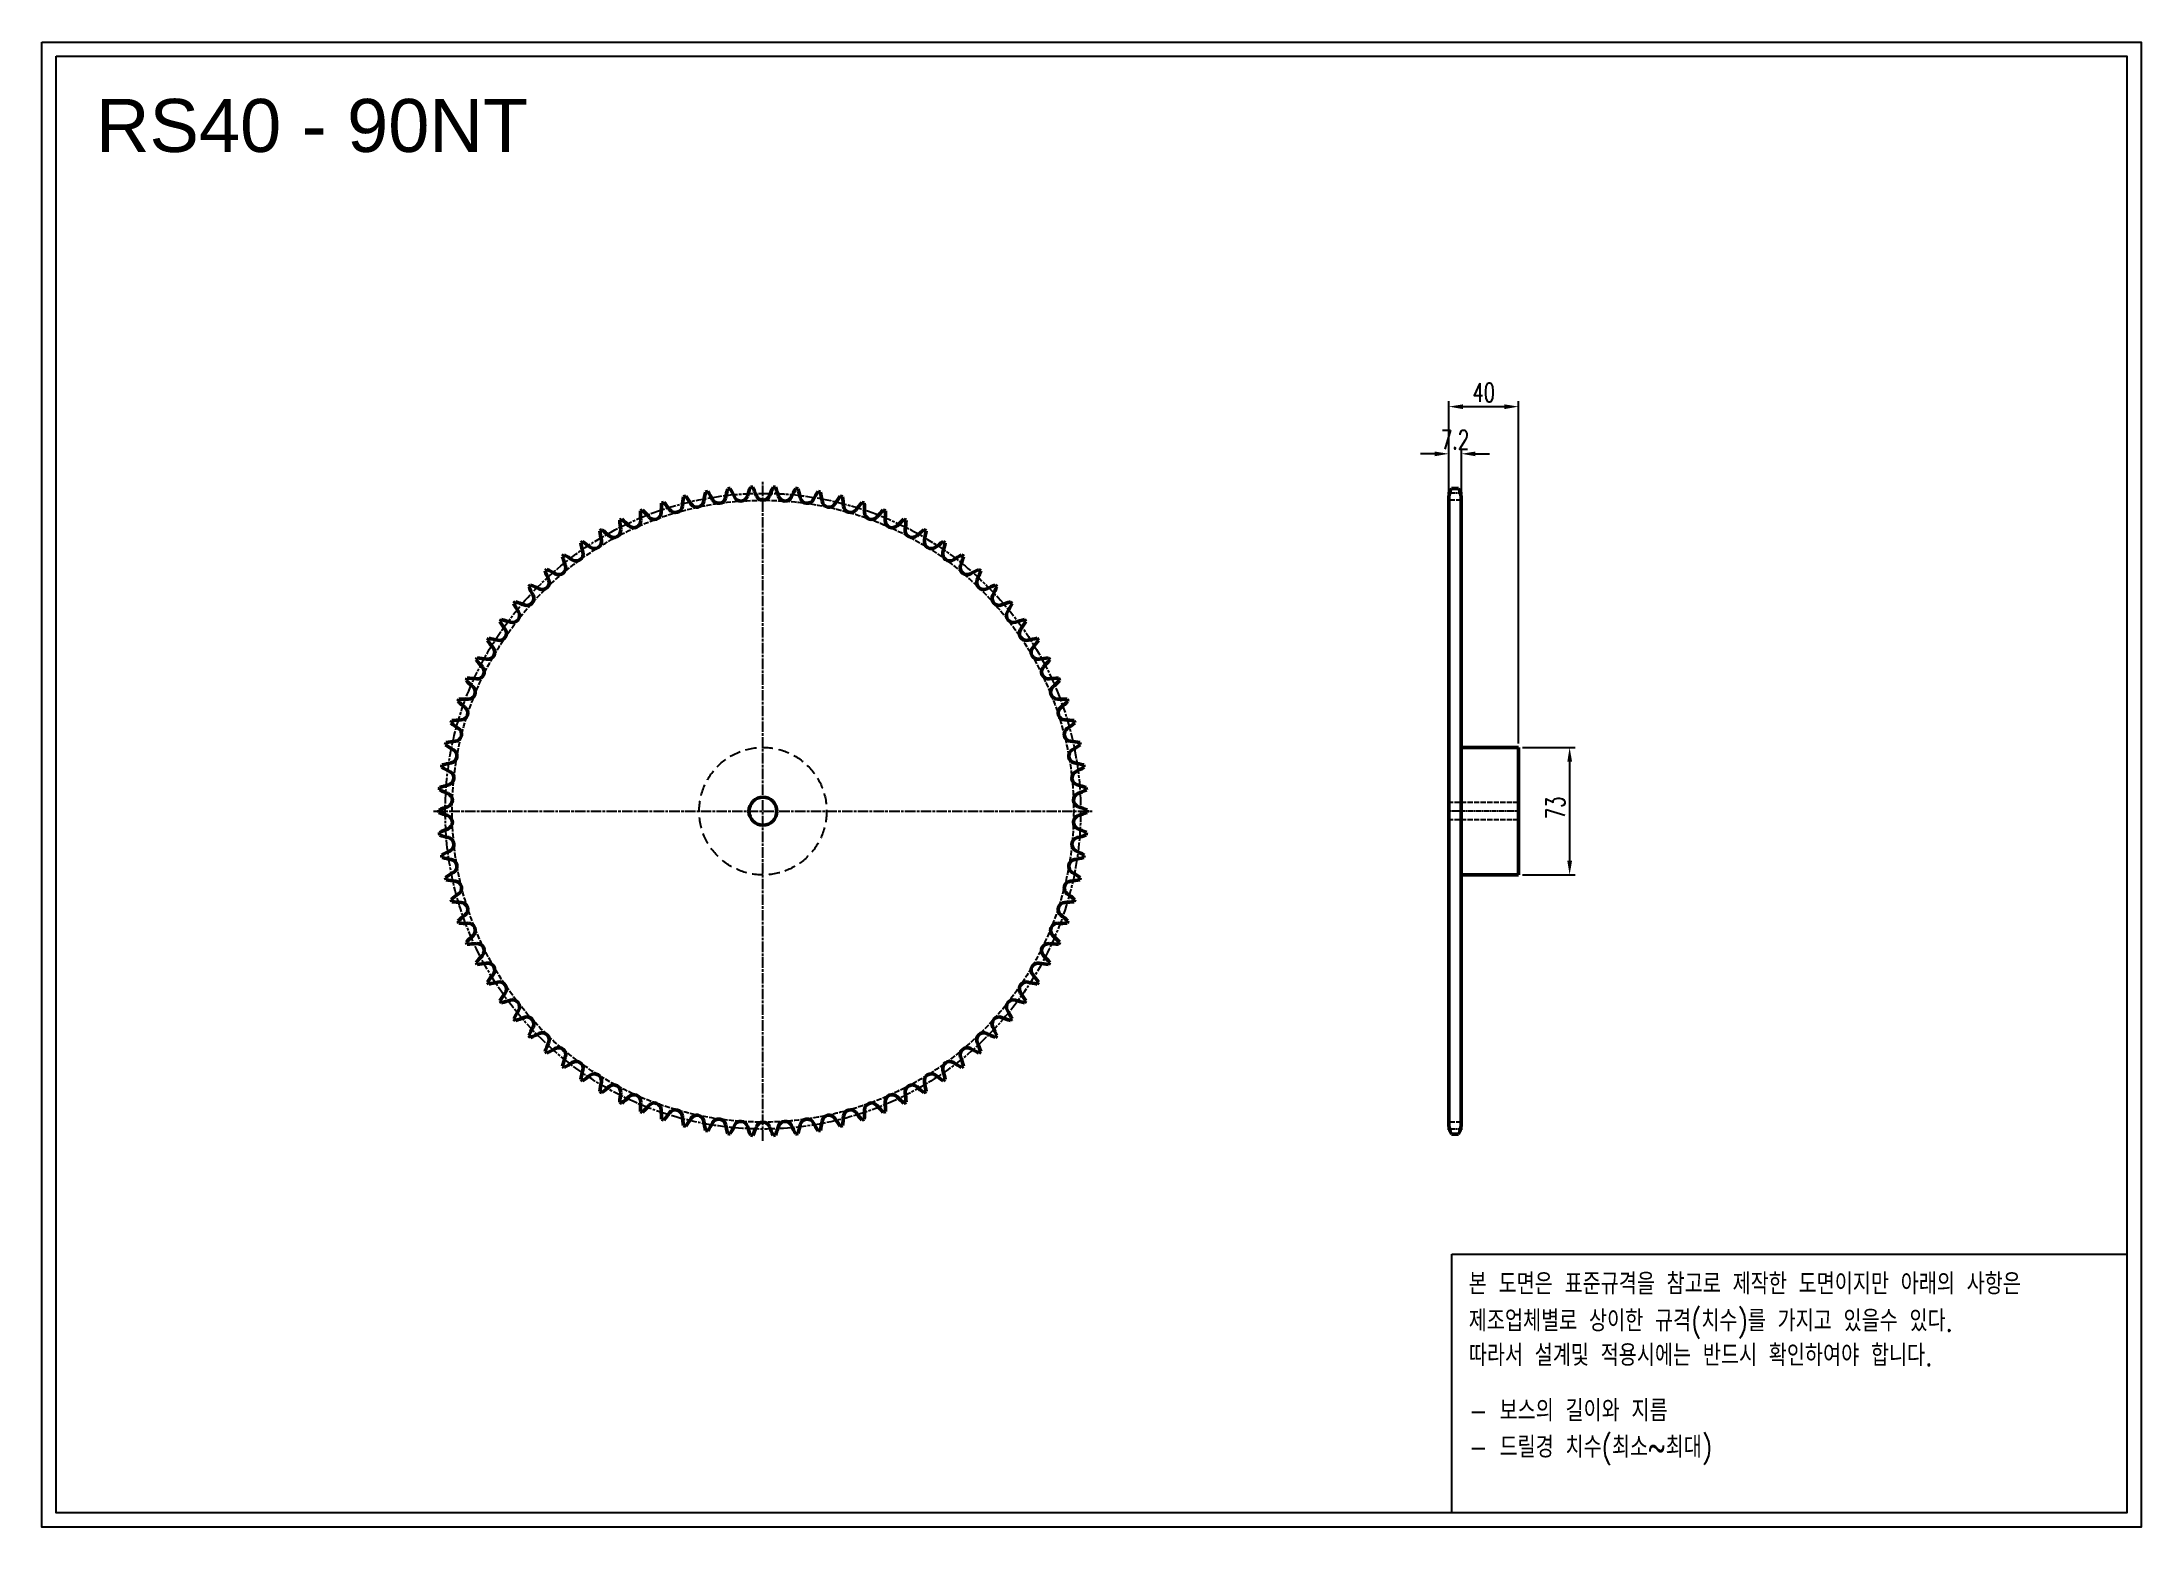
# Model space of a CAD drawing. Header units: millimetres. Extents: x -5848 to -4646, y 5632 to 6482.
import ezdxf

# ---------------------------------------------------------------- set-up
doc = ezdxf.new("R2010")
doc.units = ezdxf.units.MM
for name, pattern in [('AM_ISO02W050', [7.5, 6, -1.5]), ('AM_ISO02W050x2', [3.75, 3, -0.75]), ('AM_ISO08W050', [18, 12, -1.5, 3, -1.5]), ('AM_ISO08W050x2', [9, 6, -0.75, 1.5, -0.75]), ('HIDDEN', [9.525, 6.35, -3.175])]:
    doc.linetypes.add(name, pattern=pattern)
for name, color, linetype, lineweight in [('AM_0N', 7, 'Continuous', 50), ('AM_3N', 6, 'AM_ISO02W050', 25), ('AM_7', 4, 'AM_ISO08W050', 25), ('AM_7N', 4, 'AM_ISO08W050', 25)]:
    doc.layers.add(name, color=color, linetype=linetype, lineweight=lineweight)
doc.layers.add('HL', color=2, linetype='HIDDEN')
doc.layers.add('S-DIM', color=7, linetype='Continuous')
doc.styles.add('HAN', font='ROMANS.shx', dxfattribs={"width": 0.7, "bigfont": 'whgtxt.shx'})
doc.styles.add('HSG', font='SIMPLEX.shx', dxfattribs={"width": 0.7, "bigfont": 'HSG.shx'})
doc.styles.get("Standard").update_dxf_attribs({"font": 'arial.ttf'})
doc.dimstyles.new('APP23', dxfattribs={"dimscale": 4.5, "dimtxt": 2.4, "dimasz": 1.8, "dimexe": 0.7, "dimexo": 0.5, "dimgap": 0.6, "dimtad": 1, "dimtoh": 1, "dimdec": 1, "dimrnd": 0.01, "dimzin": 9, "dimdsep": 46, "dimtxsty": 'HSG', "dimcen": 0, "dimclrd": 1, "dimclre": 1, "dimclrt": 256, "dimazin": 2, "dimtp": 1, "dimtm": 1, "dimtfac": 0.5, "dimtdec": 1, "dimtix": 1, "dimtofl": 0, "dimtmove": 0, "dimatfit": 3, "dimfxl": 0, "dimtvp": 1, "dimtolj": 2, "dimlwd": -1, "dimlwe": -1, "dimarcsym": 0})

# ---------------------------------------------------------------- blocks, each defined once
blk = doc.blocks.new('*D1')
at = {"layer": 'Defpoints', "color": 0, "transparency": 16777216}
for p in [(-5035.1, 6246.3), (-5042.3, 6220.1), (-5035.1, 6219.7)]:
    blk.add_point(p, dxfattribs=at)
at = {"layer": 'S-DIM', "color": 1, "transparency": 16777216}
for p, q in [((-5050.4, 6246.3), (-5058.5, 6246.3)), ((-5042.3, 6222.4), (-5042.3, 6249.4)), ((-5035.1, 6222), (-5035.1, 6249.4)), ((-5027, 6246.3), (-5018.9, 6246.3))]:
    blk.add_line(p, q, dxfattribs=at)
for points in [[(-5050.4, 6247.6), (-5050.4, 6244.9), (-5042.3, 6246.3)], [(-5027, 6247.6), (-5027, 6244.9), (-5035.1, 6246.3)]]:
    blk.add_solid(points, dxfattribs=at)
at = {"layer": 'S-DIM', "transparency": 16777216, "insert": (-5038.7, 6254.4), "char_height": 10.8, "attachment_point": 5, "style": 'HSG'}
blk.add_mtext('\\A2;7.2', dxfattribs=at)
blk = doc.blocks.new('*D2')
at = {"layer": 'Defpoints', "color": 0, "transparency": 16777216}
for p in [(-5002.3, 6273.3), (-5042.3, 6220.1), (-5002.3, 6078.2)]:
    blk.add_point(p, dxfattribs=at)
at = {"layer": 'S-DIM', "color": 1, "transparency": 16777216}
for p, q in [((-5042.3, 6222.4), (-5042.3, 6276.4)), ((-5002.3, 6080.5), (-5002.3, 6276.4)), ((-5034.2, 6273.3), (-5010.4, 6273.3))]:
    blk.add_line(p, q, dxfattribs=at)
for points in [[(-5034.2, 6274.6), (-5034.2, 6271.9), (-5042.3, 6273.3)], [(-5010.4, 6274.6), (-5010.4, 6271.9), (-5002.3, 6273.3)]]:
    blk.add_solid(points, dxfattribs=at)
at = {"layer": 'S-DIM', "transparency": 16777216, "insert": (-5022.3, 6281.4), "char_height": 10.8, "attachment_point": 5, "style": 'HSG'}
blk.add_mtext('\\A2;40', dxfattribs=at)
blk = doc.blocks.new('*D3')
at = {"layer": 'Defpoints', "color": 0, "transparency": 16777216}
for p in [(-5002.3, 6078.2), (-5002.3, 6005.2), (-4973.1, 6005.2)]:
    blk.add_point(p, dxfattribs=at)
at = {"layer": 'S-DIM', "color": 1, "transparency": 16777216}
for p, q in [((-5000.1, 6078.2), (-4969.9, 6078.2)), ((-4973.1, 6070.1), (-4973.1, 6013.3)), ((-5000.1, 6005.2), (-4969.9, 6005.2))]:
    blk.add_line(p, q, dxfattribs=at)
for points in [[(-4974.4, 6070.1), (-4971.7, 6070.1), (-4973.1, 6078.2)], [(-4974.4, 6013.3), (-4971.7, 6013.3), (-4973.1, 6005.2)]]:
    blk.add_solid(points, dxfattribs=at)
at = {"layer": 'S-DIM', "transparency": 16777216, "insert": (-4981.2, 6043.6), "char_height": 10.8, "attachment_point": 5, "rotation": 90, "style": 'HSG'}
blk.add_mtext('\\A2;73', dxfattribs=at)
blk = doc.blocks.new('notice1')
at = {"color": 4}
blk.add_lwpolyline([(-22142.12, 1735.9), (-22053.8, 1735.9), (-22053.8, 1702.07), (-22142.12, 1702.07)], close=True, dxfattribs=at)
at = {"color": 4, "style": 'HAN', "width": 0.8}
for s, p in [('본 도면은 표준규격을 참고로 제작한 도면이지만 아래의 사항은', (-22139.9, 1730.62)), ('제조업체별로 상이한 규격(치수)를 가지고 있을수 있다.', (-22139.9, 1725.78)), ('따라서 설계및 적용시에는 반드시 확인하여야 합니다.', (-22139.9, 1721.28)), ('- 보스의 길이와 지름', (-22139.9, 1714.03)), ('- 드릴경 치수(최소~최대)', (-22139.9, 1709.27))]:
    blk.add_text(s, height=2.7949, dxfattribs=at).set_placement(p)

msp = doc.modelspace()

# ---------------------------------------------------------------- linework, layer by layer
for points in [[(-5848.04, 6482.02), (-4645.82, 6482.02), (-4645.82, 5631.96), (-5848.04, 5631.96)], [(-5839.95, 6473.92), (-4653.92, 6473.92), (-4653.92, 5640.06), (-5839.95, 5640.06)]]:
    msp.add_lwpolyline(points, close=True)
at = {"layer": 'AM_0N'}
for p, q in [((-5042.34, 6220.1), (-5042.34, 5863.31)), ((-5040.73, 6226.5), (-5036.75, 6226.5)), ((-5035.14, 6220.1), (-5035.14, 5863.31)), ((-5035.14, 6078.21), (-5002.34, 6078.21)), ((-5002.34, 6078.21), (-5002.34, 6005.21)), ((-5035.14, 6005.21), (-5002.34, 6005.21)), ((-5040.73, 5856.91), (-5036.75, 5856.91))]:
    msp.add_line(p, q, dxfattribs=at)
msp.add_circle((-5435.12, 6041.71), 8, dxfattribs=at)
for centre, radius, start, end in [((-5405.59, 6211.92), 87.77, 175.9904, 179.5), ((-5435.12, 6041.71), 185.65, 107.78915, 108.21085), ((-5559.06, 6162.05), 87.77, 36.5, 40.0096), ((-5485.28, 6216.65), 4.01, 216.5, 355.5), ((-5393.78, 6209.45), 87.77, 171.9904, 175.5), ((-5435.12, 6041.71), 185.65, 103.78915, 104.21085), ((-5550.37, 6170.41), 87.77, 32.5, 36.0096), ((-5472.96, 6219.72), 4.01, 212.5, 351.5), ((-5382.18, 6206.16), 87.77, 167.9904, 171.5), ((-5435.12, 6041.71), 185.65, 99.78915, 100.21085), ((-5541.11, 6178.13), 87.77, 28.5, 32.0096), ((-5460.45, 6221.93), 4.01, 208.5, 347.5), ((-5370.84, 6202.06), 87.77, 163.9904, 167.5), ((-5435.12, 6041.71), 185.65, 95.78915, 96.21085), ((-5531.34, 6185.19), 87.77, 24.5, 28.0096), ((-5447.82, 6223.26), 4.01, 204.5, 343.5), ((-5359.81, 6197.19), 87.77, 159.9904, 163.5), ((-5435.12, 6041.71), 185.65, 91.78915, 92.21085), ((-5521.09, 6191.56), 87.77, 20.5, 24.0096), ((-5435.12, 6223.7), 4.01, 200.5, 339.5), ((-5349.15, 6191.56), 87.77, 155.9904, 159.5), ((-5435.12, 6041.71), 185.65, 87.78915, 88.21085), ((-5510.43, 6197.19), 87.77, 16.5, 20.0096), ((-5422.43, 6223.26), 4.01, 196.5, 335.5), ((-5338.91, 6185.19), 87.77, 151.9904, 155.5), ((-5435.12, 6041.71), 185.65, 83.78915, 84.21085), ((-5499.4, 6202.06), 87.77, 12.5, 16.0096), ((-5409.79, 6221.93), 4.01, 192.5, 331.5), ((-5329.13, 6178.13), 87.77, 147.9904, 151.5), ((-5435.12, 6041.71), 185.65, 79.78915, 80.21085), ((-5488.06, 6206.16), 87.77, 8.5, 12.0096), ((-5397.28, 6219.72), 4.01, 188.5, 327.5), ((-5319.87, 6170.41), 87.77, 143.9904, 147.5), ((-5435.12, 6041.71), 185.65, 75.78915, 76.21085), ((-5476.46, 6209.45), 87.77, 4.5, 8.0096), ((-5384.96, 6216.65), 4.01, 184.5, 323.5), ((-5311.18, 6162.05), 87.77, 139.9904, 143.5), ((-5435.12, 6041.71), 185.65, 71.78915, 72.21085), ((-5464.66, 6211.92), 87.77, 0.5, 4.0096), ((-5028.84, 6220.1), 13.5, 151.70092, 180), ((-5048.64, 6220.1), 13.5, 0, 28.29908), ((-5435.12, 6041.71), 185.65, 115.78915, 116.21085), ((-5429.56, 6214.38), 87.77, 183.9904, 187.5), ((-5574.61, 6143.63), 87.77, 44.5, 48.0096), ((-5509.14, 6207.97), 4.01, 224.5, 3.5), ((-5435.12, 6041.71), 185.65, 111.78915, 112.21085), ((-5417.53, 6213.57), 87.77, 179.9904, 183.5), ((-5567.16, 6153.12), 87.77, 40.5, 44.0096), ((-5497.37, 6212.72), 4.01, 220.5, 359.5), ((-5372.88, 6212.72), 4.01, 180.5, 319.5), ((-5303.08, 6153.12), 87.77, 135.9904, 139.5), ((-5435.12, 6041.71), 185.65, 67.78915, 68.21085), ((-5452.71, 6213.57), 87.77, 356.5, 0.0096), ((-5361.1, 6207.97), 4.01, 176.5, 315.5), ((-5295.63, 6143.63), 87.77, 131.9904, 135.5), ((-5435.12, 6041.71), 185.65, 63.78915, 64.21085), ((-5440.68, 6214.38), 87.77, 352.5, 356.0096), ((-5435.12, 6041.71), 185.65, 123.78915, 124.21085), ((-5453.65, 6213.47), 87.77, 191.9904, 195.5), ((-5587.44, 6123.23), 87.77, 52.5, 56.0096), ((-5531.56, 6196.05), 4.01, 232.5, 11.5), ((-5435.12, 6041.71), 185.65, 119.78915, 120.21085), ((-5441.62, 6214.34), 87.77, 187.9904, 191.5), ((-5581.38, 6133.66), 87.77, 48.5, 52.0096), ((-5520.56, 6202.4), 4.01, 228.5, 7.5), ((-5349.68, 6202.4), 4.01, 172.5, 311.5), ((-5288.86, 6133.66), 87.77, 127.9904, 131.5), ((-5435.12, 6041.71), 185.65, 59.78915, 60.21085), ((-5338.68, 6196.05), 4.01, 168.5, 307.5), ((-5428.62, 6214.34), 87.77, 348.5, 352.0096), ((-5282.81, 6123.23), 87.77, 123.9904, 127.5), ((-5416.59, 6213.47), 87.77, 344.5, 348.0096), ((-5435.12, 6041.71), 185.65, 55.78915, 56.21085), ((-5435.12, 6041.71), 185.65, 131.78915, 132.21085), ((-5597.3, 6101.24), 87.77, 60.5, 64.0096), ((-5552.1, 6181.12), 4.01, 240.5, 19.5), ((-5435.12, 6041.71), 185.65, 127.78915, 128.21085), ((-5465.58, 6211.76), 87.77, 195.9904, 199.5), ((-5592.75, 6112.41), 87.77, 56.5, 60.0096), ((-5542.09, 6188.94), 4.01, 236.5, 15.5), ((-5328.15, 6188.94), 4.01, 164.5, 303.5), ((-5277.49, 6112.41), 87.77, 119.9904, 123.5), ((-5318.14, 6181.12), 4.01, 160.5, 299.5), ((-5404.66, 6211.76), 87.77, 340.5, 344.0096), ((-5435.12, 6041.71), 185.65, 51.78915, 52.21085), ((-5272.94, 6101.24), 87.77, 115.9904, 119.5), ((-5435.12, 6041.71), 185.65, 47.78915, 48.21085), ((-5435.12, 6041.71), 185.65, 135.78915, 136.21085), ((-5488.95, 6205.86), 87.77, 203.9904, 207.5), ((-5601.06, 6089.78), 87.77, 64.5, 68.0096), ((-5561.54, 6172.62), 4.01, 244.5, 23.5), ((-5477.37, 6209.22), 87.77, 199.9904, 203.5), ((-5308.7, 6172.62), 4.01, 156.5, 295.5), ((-5392.87, 6209.22), 87.77, 336.5, 340.0096), ((-5269.19, 6089.78), 87.77, 111.9904, 115.5), ((-5381.29, 6205.86), 87.77, 332.5, 336.0096), ((-5435.12, 6041.71), 185.65, 43.78915, 44.21085), ((-5578.53, 6153.75), 4.01, 252.5, 31.5), ((-5435.12, 6041.71), 185.65, 139.78915, 140.21085), ((-5500.27, 6201.71), 87.77, 207.9904, 211.5), ((-5604.01, 6078.09), 87.77, 68.5, 72.0096), ((-5570.37, 6163.48), 4.01, 248.5, 27.5), ((-5299.88, 6163.48), 4.01, 152.5, 291.5), ((-5266.24, 6078.09), 87.77, 107.9904, 111.5), ((-5291.71, 6153.75), 4.01, 148.5, 287.5), ((-5369.97, 6201.71), 87.77, 328.5, 332.0096), ((-5435.12, 6041.71), 185.65, 39.78915, 40.21085), ((-5586, 6143.48), 4.01, 256.5, 35.5), ((-5435.12, 6041.71), 185.65, 143.78915, 144.21085), ((-5511.28, 6196.77), 87.77, 211.9904, 215.5), ((-5606.13, 6066.22), 87.77, 72.5, 76.0096), ((-5264.11, 6066.22), 87.77, 103.9904, 107.5), ((-5284.24, 6143.48), 4.01, 144.5, 283.5), ((-5358.97, 6196.77), 87.77, 324.5, 328.0096), ((-5435.12, 6041.71), 185.65, 35.78915, 36.21085), ((-5592.73, 6132.7), 4.01, 260.5, 39.5), ((-5435.12, 6041.71), 185.65, 147.78915, 148.21085), ((-5521.91, 6191.08), 87.77, 215.9904, 219.5), ((-5607.42, 6054.23), 87.77, 76.5, 80.0096), ((-5262.82, 6054.23), 87.77, 99.9904, 103.5), ((-5277.51, 6132.7), 4.01, 140.5, 279.5), ((-5348.33, 6191.08), 87.77, 320.5, 324.0096), ((-5435.12, 6041.71), 185.65, 31.78915, 32.21085), ((-5435.12, 6041.71), 185.65, 151.78915, 152.21085), ((-5532.12, 6184.67), 87.77, 219.9904, 223.5), ((-5598.69, 6121.49), 4.01, 264.5, 43.5), ((-5607.88, 6042.18), 87.77, 80.5, 84.0096), ((-5262.36, 6042.18), 87.77, 95.9904, 99.5), ((-5271.55, 6121.49), 4.01, 136.5, 275.5), ((-5338.13, 6184.67), 87.77, 316.5, 320.0096), ((-5435.12, 6041.71), 185.65, 27.78915, 28.21085), ((-5435.12, 6041.71), 185.65, 155.78915, 156.21085), ((-5541.85, 6177.55), 87.77, 223.9904, 227.5), ((-5607.49, 6030.13), 87.77, 84.5, 88.0096), ((-5603.86, 6109.88), 4.01, 268.5, 47.5), ((-5262.75, 6030.13), 87.77, 91.9904, 95.5), ((-5266.38, 6109.88), 4.01, 132.5, 271.5), ((-5328.39, 6177.55), 87.77, 312.5, 316.0096), ((-5435.12, 6041.71), 185.65, 23.78915, 24.21085), ((-5435.12, 6041.71), 185.65, 159.78915, 160.21085), ((-5551.07, 6169.78), 87.77, 227.9904, 231.5), ((-5606.26, 6018.13), 87.77, 88.5, 92.0096), ((-5608.2, 6097.95), 4.01, 272.5, 51.5), ((-5263.98, 6018.13), 87.77, 87.9904, 91.5), ((-5262.04, 6097.95), 4.01, 128.5, 267.5), ((-5319.17, 6169.78), 87.77, 308.5, 312.0096), ((-5435.12, 6041.71), 185.65, 19.78915, 20.21085), ((-5435.12, 6041.71), 185.65, 163.78915, 164.21085), ((-5559.72, 6161.38), 87.77, 231.9904, 235.5), ((-5604.2, 6006.25), 87.77, 92.5, 96.0096), ((-5611.71, 6085.74), 4.01, 276.5, 55.5), ((-5258.54, 6085.74), 4.01, 124.5, 263.5), ((-5266.04, 6006.25), 87.77, 83.9904, 87.5), ((-5310.52, 6161.38), 87.77, 304.5, 308.0096), ((-5435.12, 6041.71), 185.65, 15.78915, 16.21085), ((-5435.12, 6041.71), 185.65, 167.78915, 168.21085), ((-5567.76, 6152.39), 87.77, 235.9904, 239.5), ((-5601.32, 5994.54), 87.77, 96.5, 100.0096), ((-5614.35, 6073.31), 4.01, 280.5, 59.5), ((-5255.9, 6073.31), 4.01, 120.5, 259.5), ((-5268.93, 5994.54), 87.77, 79.9904, 83.5), ((-5302.48, 6152.39), 87.77, 300.5, 304.0096), ((-5435.12, 6041.71), 185.65, 11.78915, 12.21085), ((-5435.12, 6041.71), 185.65, 171.78915, 172.21085), ((-5575.16, 6142.87), 87.77, 239.9904, 243.5), ((-5597.62, 5983.06), 87.77, 100.5, 104.0096), ((-5616.12, 6060.73), 4.01, 284.5, 63.5), ((-5254.13, 6060.73), 4.01, 116.5, 255.5), ((-5272.62, 5983.06), 87.77, 75.9904, 79.5), ((-5295.08, 6142.87), 87.77, 296.5, 300.0096), ((-5435.12, 6041.71), 185.65, 7.78915, 8.21085), ((-5435.12, 6041.71), 185.65, 175.78915, 176.21085), ((-5581.88, 6132.86), 87.77, 243.9904, 247.5), ((-5593.13, 5971.87), 87.77, 104.5, 108.0096), ((-5617, 6048.06), 4.01, 288.5, 67.5), ((-5253.24, 6048.06), 4.01, 112.5, 251.5), ((-5277.11, 5971.87), 87.77, 71.9904, 75.5), ((-5288.37, 6132.86), 87.77, 292.5, 296.0096), ((-5435.12, 6041.71), 185.65, 3.78915, 4.21085), ((-5587.88, 5961.02), 87.77, 108.5, 112.0096), ((-5435.12, 6041.71), 185.65, 179.78915, 180.21085), ((-5587.88, 6122.4), 87.77, 247.9904, 251.5), ((-5617, 6035.36), 4.01, 292.5, 71.5), ((-5253.24, 6035.36), 4.01, 108.5, 247.5), ((-5282.36, 5961.02), 87.77, 67.9904, 71.5), ((-5282.36, 6122.4), 87.77, 288.5, 292.0096), ((-5435.12, 6041.71), 185.65, 359.78915, 0.21085), ((-5581.88, 5950.56), 87.77, 112.5, 116.0096), ((-5435.12, 6041.71), 185.65, 183.78915, 184.21085), ((-5593.13, 6111.54), 87.77, 251.9904, 255.5), ((-5616.12, 6022.69), 4.01, 296.5, 75.5), ((-5254.13, 6022.69), 4.01, 104.5, 243.5), ((-5277.11, 6111.54), 87.77, 284.5, 288.0096), ((-5288.37, 5950.56), 87.77, 63.9904, 67.5), ((-5435.12, 6041.71), 185.65, 355.78915, 356.21085), ((-5575.16, 5940.55), 87.77, 116.5, 120.0096), ((-5435.12, 6041.71), 185.65, 187.78915, 188.21085), ((-5597.62, 6100.35), 87.77, 255.9904, 259.5), ((-5614.35, 6010.11), 4.01, 300.5, 79.5), ((-5255.9, 6010.11), 4.01, 100.5, 239.5), ((-5272.62, 6100.35), 87.77, 280.5, 284.0096), ((-5295.08, 5940.55), 87.77, 59.9904, 63.5), ((-5435.12, 6041.71), 185.65, 351.78915, 352.21085), ((-5567.76, 5931.02), 87.77, 120.5, 124.0096), ((-5435.12, 6041.71), 185.65, 191.78915, 192.21085), ((-5601.32, 6088.87), 87.77, 259.9904, 263.5), ((-5611.71, 5997.68), 4.01, 304.5, 83.5), ((-5258.54, 5997.68), 4.01, 96.5, 235.5), ((-5268.93, 6088.87), 87.77, 276.5, 280.0096), ((-5302.48, 5931.02), 87.77, 55.9904, 59.5), ((-5435.12, 6041.71), 185.65, 347.78915, 348.21085), ((-5559.72, 5922.04), 87.77, 124.5, 128.0096), ((-5435.12, 6041.71), 185.65, 195.78915, 196.21085), ((-5604.2, 6077.17), 87.77, 263.9904, 267.5), ((-5608.2, 5985.47), 4.01, 308.5, 87.5), ((-5262.04, 5985.47), 4.01, 92.5, 231.5), ((-5266.04, 6077.17), 87.77, 272.5, 276.0096), ((-5310.52, 5922.04), 87.77, 51.9904, 55.5), ((-5435.12, 6041.71), 185.65, 343.78915, 344.21085), ((-5551.07, 5913.64), 87.77, 128.5, 132.0096), ((-5435.12, 6041.71), 185.65, 199.78915, 200.21085), ((-5606.26, 6065.28), 87.77, 267.9904, 271.5), ((-5603.86, 5973.53), 4.01, 312.5, 91.5), ((-5266.38, 5973.53), 4.01, 88.5, 227.5), ((-5263.98, 6065.28), 87.77, 268.5, 272.0096), ((-5319.17, 5913.64), 87.77, 47.9904, 51.5), ((-5435.12, 6041.71), 185.65, 339.78915, 340.21085), ((-5541.85, 5905.86), 87.77, 132.5, 136.0096), ((-5435.12, 6041.71), 185.65, 203.78915, 204.21085), ((-5607.49, 6053.29), 87.77, 271.9904, 275.5), ((-5598.69, 5961.93), 4.01, 316.5, 95.5), ((-5271.55, 5961.93), 4.01, 84.5, 223.5), ((-5262.75, 6053.29), 87.77, 264.5, 268.0096), ((-5328.39, 5905.86), 87.77, 43.9904, 47.5), ((-5435.12, 6041.71), 185.65, 335.78915, 336.21085), ((-5532.12, 5898.75), 87.77, 136.5, 140.0096), ((-5435.12, 6041.71), 185.65, 207.78915, 208.21085), ((-5607.88, 6041.24), 87.77, 275.9904, 279.5), ((-5592.73, 5950.71), 4.01, 320.5, 99.5), ((-5277.51, 5950.71), 4.01, 80.5, 219.5), ((-5262.36, 6041.24), 87.77, 260.5, 264.0096), ((-5338.13, 5898.75), 87.77, 39.9904, 43.5), ((-5435.12, 6041.71), 185.65, 331.78915, 332.21085), ((-5521.91, 5892.33), 87.77, 140.5, 144.0096), ((-5435.12, 6041.71), 185.65, 211.78915, 212.21085), ((-5607.42, 6029.19), 87.77, 279.9904, 283.5), ((-5586, 5939.94), 4.01, 324.5, 103.5), ((-5284.24, 5939.94), 4.01, 76.5, 215.5), ((-5262.82, 6029.19), 87.77, 256.5, 260.0096), ((-5348.33, 5892.33), 87.77, 35.9904, 39.5), ((-5435.12, 6041.71), 185.65, 327.78915, 328.21085), ((-5511.28, 5886.64), 87.77, 144.5, 148.0096), ((-5435.12, 6041.71), 185.65, 215.78915, 216.21085), ((-5606.13, 6017.2), 87.77, 283.9904, 287.5), ((-5578.53, 5929.66), 4.01, 328.5, 107.5), ((-5500.27, 5881.71), 87.77, 148.5, 152.0096), ((-5291.71, 5929.66), 4.01, 72.5, 211.5), ((-5369.97, 5881.71), 87.77, 27.9904, 31.5), ((-5264.11, 6017.2), 87.77, 252.5, 256.0096), ((-5358.97, 5886.64), 87.77, 31.9904, 35.5), ((-5435.12, 6041.71), 185.65, 323.78915, 324.21085), ((-5435.12, 6041.71), 185.65, 219.78915, 220.21085), ((-5604.01, 6005.33), 87.77, 287.9904, 291.5), ((-5570.37, 5919.93), 4.01, 332.5, 111.5), ((-5488.95, 5877.55), 87.77, 152.5, 156.0096), ((-5299.88, 5919.93), 4.01, 68.5, 207.5), ((-5381.29, 5877.55), 87.77, 23.9904, 27.5), ((-5266.24, 6005.33), 87.77, 248.5, 252.0096), ((-5435.12, 6041.71), 185.65, 319.78915, 320.21085), ((-5435.12, 6041.71), 185.65, 223.78915, 224.21085), ((-5601.06, 5993.64), 87.77, 291.9904, 295.5), ((-5561.54, 5910.8), 4.01, 336.5, 115.5), ((-5477.37, 5874.2), 87.77, 156.5, 160.0096), ((-5435.12, 6041.71), 185.65, 227.78915, 228.21085), ((-5597.3, 5982.18), 87.77, 295.9904, 299.5), ((-5552.1, 5902.3), 4.01, 340.5, 119.5), ((-5318.14, 5902.3), 4.01, 60.5, 199.5), ((-5272.94, 5982.18), 87.77, 240.5, 244.0096), ((-5308.7, 5910.8), 4.01, 64.5, 203.5), ((-5392.87, 5874.2), 87.77, 19.9904, 23.5), ((-5435.12, 6041.71), 185.65, 311.78915, 312.21085), ((-5269.19, 5993.64), 87.77, 244.5, 248.0096), ((-5435.12, 6041.71), 185.65, 315.78915, 316.21085), ((-5465.58, 5871.66), 87.77, 160.5, 164.0096), ((-5435.12, 6041.71), 185.65, 231.78915, 232.21085), ((-5592.75, 5971.01), 87.77, 299.9904, 303.5), ((-5542.09, 5894.47), 4.01, 344.5, 123.5), ((-5453.65, 5869.95), 87.77, 164.5, 168.0096), ((-5531.56, 5887.37), 4.01, 348.5, 127.5), ((-5338.68, 5887.37), 4.01, 52.5, 191.5), ((-5328.15, 5894.47), 4.01, 56.5, 195.5), ((-5416.59, 5869.95), 87.77, 11.9904, 15.5), ((-5277.49, 5971.01), 87.77, 236.5, 240.0096), ((-5404.66, 5871.66), 87.77, 15.9904, 19.5), ((-5435.12, 6041.71), 185.65, 307.78915, 308.21085), ((-5435.12, 6041.71), 185.65, 235.78915, 236.21085), ((-5587.44, 5960.19), 87.77, 303.9904, 307.5), ((-5441.62, 5869.07), 87.77, 168.5, 172.0096), ((-5435.12, 6041.71), 185.65, 239.78915, 240.21085), ((-5581.38, 5949.76), 87.77, 307.9904, 311.5), ((-5520.56, 5881.02), 4.01, 352.5, 131.5), ((-5429.56, 5869.04), 87.77, 172.5, 176.0096), ((-5509.14, 5875.45), 4.01, 356.5, 135.5), ((-5361.1, 5875.45), 4.01, 44.5, 183.5), ((-5349.68, 5881.02), 4.01, 48.5, 187.5), ((-5440.68, 5869.04), 87.77, 3.9904, 7.5), ((-5288.86, 5949.76), 87.77, 228.5, 232.0096), ((-5435.12, 6041.71), 185.65, 299.78915, 300.21085), ((-5428.62, 5869.07), 87.77, 7.9904, 11.5), ((-5282.81, 5960.19), 87.77, 232.5, 236.0096), ((-5435.12, 6041.71), 185.65, 303.78915, 304.21085), ((-5435.12, 6041.71), 185.65, 243.78915, 244.21085), ((-5574.61, 5939.78), 87.77, 311.9904, 315.5), ((-5417.53, 5869.85), 87.77, 176.5, 180.0096), ((-5435.12, 6041.71), 185.65, 247.78915, 248.21085), ((-5567.16, 5930.3), 87.77, 315.9904, 319.5), ((-5497.37, 5870.69), 4.01, 0.5, 139.5), ((-5405.59, 5871.49), 87.77, 180.5, 184.0096), ((-5559.06, 5921.36), 87.77, 319.9904, 323.5), ((-5485.28, 5866.77), 4.01, 4.5, 143.5), ((-5393.78, 5873.97), 87.77, 184.5, 188.0096), ((-5472.96, 5863.69), 4.01, 8.5, 147.5), ((-5397.28, 5863.69), 4.01, 32.5, 171.5), ((-5476.46, 5873.97), 87.77, 351.9904, 355.5), ((-5384.96, 5866.77), 4.01, 36.5, 175.5), ((-5311.18, 5921.36), 87.77, 216.5, 220.0096), ((-5464.66, 5871.49), 87.77, 355.9904, 359.5), ((-5372.88, 5870.69), 4.01, 40.5, 179.5), ((-5303.08, 5930.3), 87.77, 220.5, 224.0096), ((-5435.12, 6041.71), 185.65, 291.78915, 292.21085), ((-5452.71, 5869.85), 87.77, 359.9904, 3.5), ((-5295.63, 5939.78), 87.77, 224.5, 228.0096), ((-5435.12, 6041.71), 185.65, 295.78915, 296.21085), ((-5435.12, 6041.71), 185.65, 251.78915, 252.21085), ((-5435.12, 6041.71), 185.65, 255.78915, 256.21085), ((-5550.37, 5913.01), 87.77, 323.9904, 327.5), ((-5382.18, 5877.26), 87.77, 188.5, 192.0096), ((-5435.12, 6041.71), 185.65, 259.78915, 260.21085), ((-5541.11, 5905.28), 87.77, 327.9904, 331.5), ((-5460.45, 5861.49), 4.01, 12.5, 151.5), ((-5370.84, 5881.35), 87.77, 192.5, 196.0096), ((-5435.12, 6041.71), 185.65, 263.78915, 264.21085), ((-5531.34, 5898.22), 87.77, 331.9904, 335.5), ((-5447.82, 5860.16), 4.01, 16.5, 155.5), ((-5359.81, 5886.23), 87.77, 196.5, 200.0096), ((-5435.12, 6041.71), 185.65, 267.78915, 268.21085), ((-5521.09, 5891.86), 87.77, 335.9904, 339.5), ((-5435.12, 5859.72), 4.01, 20.5, 159.5), ((-5349.15, 5891.86), 87.77, 200.5, 204.0096), ((-5435.12, 6041.71), 185.65, 271.78915, 272.21085), ((-5510.43, 5886.23), 87.77, 339.9904, 343.5), ((-5422.43, 5860.16), 4.01, 24.5, 163.5), ((-5338.91, 5898.22), 87.77, 204.5, 208.0096), ((-5435.12, 6041.71), 185.65, 275.78915, 276.21085), ((-5499.4, 5881.35), 87.77, 343.9904, 347.5), ((-5409.79, 5861.49), 4.01, 28.5, 167.5), ((-5329.13, 5905.28), 87.77, 208.5, 212.0096), ((-5435.12, 6041.71), 185.65, 279.78915, 280.21085), ((-5488.06, 5877.26), 87.77, 347.9904, 351.5), ((-5319.87, 5913.01), 87.77, 212.5, 216.0096), ((-5435.12, 6041.71), 185.65, 283.78915, 284.21085), ((-5435.12, 6041.71), 185.65, 287.78915, 288.21085), ((-5028.84, 5863.31), 13.5, 180, 208.29908), ((-5048.64, 5863.31), 13.5, 331.70092, 0)]:
    msp.add_arc(centre, radius, start, end, dxfattribs=at)
at = {"layer": 'AM_3N', "linetype": 'AM_ISO02W050x2'}
for p, q in [((-5035.14, 6219.72), (-5042.34, 6219.72)), ((-5035.14, 5863.69), (-5042.34, 5863.69))]:
    msp.add_line(p, q, dxfattribs=at)
at = {"layer": 'AM_3N', "color": 2, "linetype": 'AM_ISO02W050x2'}
for p, q in [((-5002.34, 6046.71), (-5042.34, 6046.71)), ((-5002.34, 6036.71), (-5042.34, 6036.71))]:
    msp.add_line(p, q, dxfattribs=at)
at = {"layer": 'AM_3N', "linetype": 'AM_ISO02W050x2'}
msp.add_circle((-5435.12, 6041.71), 177.98, dxfattribs=at)
at = {"layer": 'AM_7', "linetype": 'AM_ISO08W050x2'}
msp.add_circle((-5435.12, 6041.71), 181.95, dxfattribs=at)
at = {"layer": 'AM_7N', "linetype": 'AM_ISO08W050x2'}
for p, q in [((-5435.12, 5853.06), (-5435.12, 6230.36)), ((-5623.77, 6041.71), (-5246.47, 6041.71))]:
    msp.add_line(p, q, dxfattribs=at)
at = {"layer": 'AM_7N', "linetype": 'AM_ISO08W050x2', "ltscale": 0.5}
for p, q in [((-5034.38, 6223.7), (-5043.11, 6223.7)), ((-5001.4, 6041.71), (-5043.11, 6041.71)), ((-5034.38, 5859.72), (-5043.11, 5859.72))]:
    msp.add_line(p, q, dxfattribs=at)
at = {"layer": 'HL'}
msp.add_circle((-5435.12, 6041.71), 36.5, dxfattribs=at)

# ---------------------------------------------------------------- block references
at = {"xscale": 4.377742200000001, "yscale": 4.377742200000001, "zscale": 4.377742200000001}
msp.add_blockref('notice1', (91891.92, -1811.15), dxfattribs=at)

# ---------------------------------------------------------------- texts
msp.add_text('RS40 - 90NT', height=30.3591).set_placement((-5817.08, 6419.07))

# ---------------------------------------------------------------- dimensions: what is measured, and where the dimension line sits
at = {"layer": 'S-DIM'}
dim = msp.add_linear_dim(base=(-5002.34, 6273.29), p1=(-5042.34, 6220.1), p2=(-5002.34, 6078.21), dimstyle='APP23', dxfattribs=at)
dim.commit()
dim.dimension.update_dxf_attribs({"geometry": '*D2', "text_midpoint": (-5022.34, 6281.39)})
dim = msp.add_linear_dim(base=(-5035.14, 6246.29), p1=(-5042.34, 6220.1), p2=(-5035.14, 6219.72), dimstyle='APP23', dxfattribs=at)
dim.commit()
dim.dimension.update_dxf_attribs({"geometry": '*D1', "text_midpoint": (-5038.74, 6246.29), "dimtype": 128})
dim = msp.add_linear_dim(base=(-4973.05, 6005.21), p1=(-5002.34, 6078.21), p2=(-5002.34, 6005.21), angle=90, dimstyle='APP23', dxfattribs=at)
dim.commit()
dim.dimension.update_dxf_attribs({"geometry": '*D3', "text_midpoint": (-4973.05, 6043.61), "dimtype": 128})

doc.saveas('drawing.dxf')
